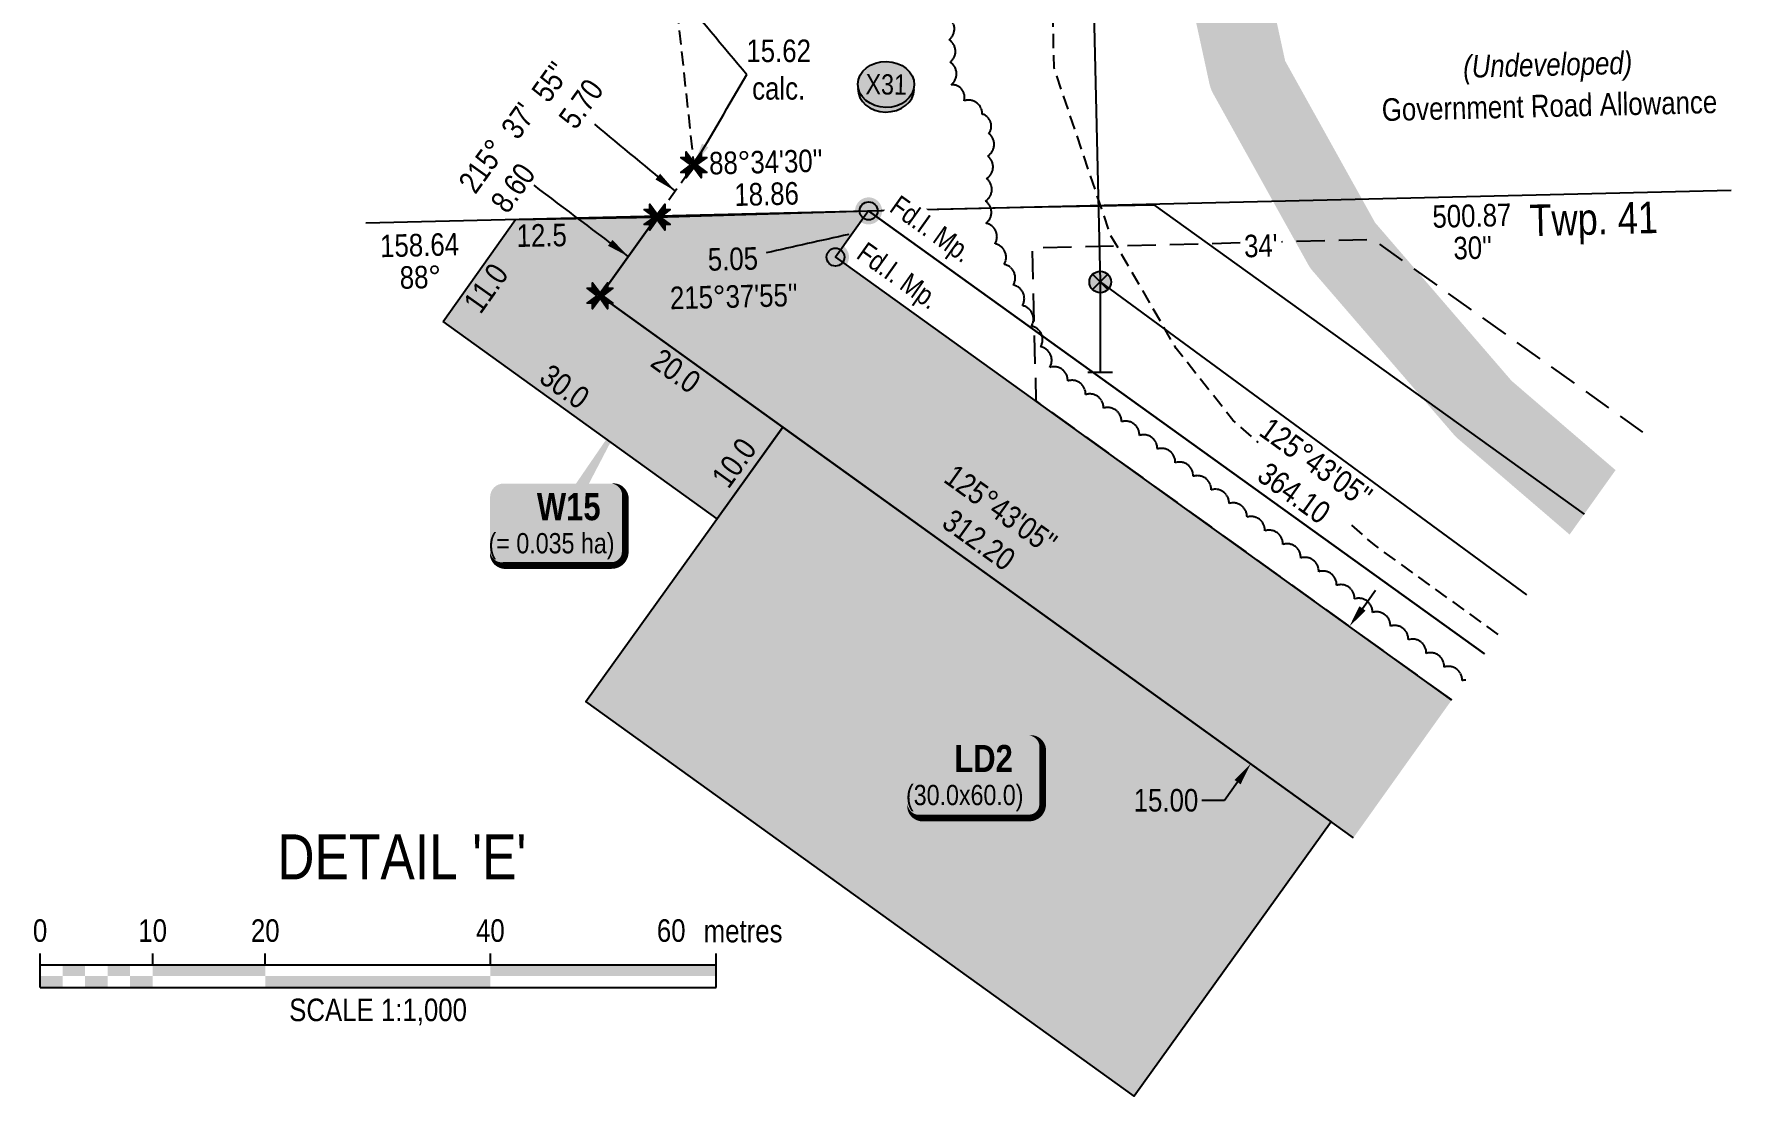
# Model space of a CAD drawing. Extents: x 616011 to 624727, y 5824635 to 5831187.
# Drawn here: x 616011 to 616764, y 5826394 to 5826865 of the extents above; entities that cross this region are included whole.
import ezdxf
from ezdxf.enums import TextEntityAlignment as Align

# ---------------------------------------------------------------- set-up
doc = ezdxf.new("R2010")
doc.units = 0
doc.header["$LTSCALE"] = 5
doc.header["$PDSIZE"] = 0.5
for name, pattern in [('0', [1, 1, 0]), ('foc-ACCESSROAD', [3.75, 2.5, -1.25]), ('foc-TIELINE', [1.875, 1.25, -0.625]), ('POWERLINE5', [7.799999999999997, 2.399999999999999, -0.6, 0.6, -0.6, 0.6, -0.6, 2.399999999999999]), ('UG_PIPE', [1.875, 1.25, -0.625])]:
    doc.linetypes.add(name, pattern=pattern)
doc.layers.get('Defpoints').update_dxf_attribs({"color": 9})
for name, color, linetype in [('AS-PIPE-UG', 44, 'UG_PIPE'), ('AS-POWER', 104, 'foc-POWER'), ('AS-POWER-EXISTING', 72, 'POWERLINE5'), ('AS-ROADS', 254, 'Continuous'), ('AS-SYMBOL', 7, 'Continuous'), ('C-RW', 13, 'Continuous'), ('C-WS', 13, 'foc-ACCESSROAD'), ('D-TXT', 6, 'Continuous'), ('DETAIL-T', 7, 'Continuous'), ('L-BD', 7, 'Continuous'), ('L-MON', 1, 'Continuous'), ('L-ROAD-T', 7, 'Continuous'), ('L-SEC', 7, 'Continuous'), ('L-TIE', 7, 'foc-TIELINE'), ('P-CROSSINGS', 250, 'Continuous'), ('P-PROPOSED', 10, 'Continuous'), ('P-PROPOSED-H', 21, 'Continuous'), ('P-TEMP-BLOCKS', 250, 'Continuous'), ('P-TEMP-H', 41, 'Continuous'), ('P-TEMP_LOG DECK', 46, 'Continuous'), ('P-TEMP_WORKSPACE', 46, 'Continuous'), ('P-TXT', 4, 'Continuous'), ('T-BUSH', 110, '0')]:
    doc.layers.add(name, color=color, linetype=linetype)
doc.layers.add('T-TEXT', color=48, linetype='Continuous', lineweight=18)
doc.styles.add('100L', font='ARIALN.TTF', dxfattribs={"height": 11})
doc.styles.add('80', font='ARIALN.TTF', dxfattribs={"height": 10})
doc.styles.add('80CG', font='ARIALN.TTF', dxfattribs={"height": 10})
doc.styles.add('80L', font='ARIALN.TTF', dxfattribs={"height": 10})
doc.styles.add('80LS', font='ARIALNI.TTF', dxfattribs={"height": 10})
doc.styles.add('BOLD', font='ARIALNB.TTF')
doc.styles.add('Crossing', font='ARIALN.TTF', dxfattribs={"height": 10})
doc.styles.add('foc-LtypeFont', font='ARIALN.TTF', dxfattribs={"height": 7.349999999999999})
doc.linetypes.add('foc-POWER', pattern='A,6,-1,["P",foc-LtypeFont,S=0.2,R=0,X=-0.625,Y=-0.75],-1.239999999999999,4', length=12.24)
doc.dimstyles.new('Compass 5 000', dxfattribs={"dimscale": 5, "dimtxt": 9, "dimasz": 2, "dimexe": 0.2, "dimexo": 0.0625, "dimgap": 0.5, "dimtad": 0, "dimtih": 1, "dimtoh": 1, "dimzin": 0, "dimdsep": 46, "dimtxsty": '80CG', "dimcen": 0.1, "dimse1": 1, "dimse2": 1, "dimclrd": 256, "dimclrt": 256, "dimaunit": 1, "dimadec": 4, "dimazin": 0, "dimtfac": 0.06, "dimtofl": 0, "dimtmove": 0, "dimatfit": 1, "dimfxl": 0.2, "dimtolj": 1, "dimtzin": 0, "dimlwd": -1, "dimarcsym": 0})

# ---------------------------------------------------------------- blocks, each defined once
blk = doc.blocks.new('*U82')
at = {"color": 0}
for p, q in [((-150.0000000000342, 0), (-150.0000000000342, 15.00000000000273)), ((-150.0000000000342, 10.00000000000182), (150.2392182250246, 10.00000000000159)), ((-100.0000000000232, 10.00000000000182), (-100.0000000000232, 15.00000000000273)), ((-50.00000000001134, 10.00000000000182), (-50.00000000001134, 15.00000000000273)), ((50.00000000001134, 10.00000000000182), (50.00000000001134, 15.00000000000273)), ((150.2392182250246, -2.274e-13), (150.2392182250246, 15.0000000000025)), ((-150.0000000000342, 0), (150.2392182250246, -2.274e-13))]:
    blk.add_line(p, q, dxfattribs=at)
for points in [[(-140.0000000000342, 10.00000000000091), (-130.0000000000232, 10.00000000000091), (-140.0000000000342, 5), (-130.0000000000232, 5)], [(-120.0000000000342, 10.00000000000091), (-110.0000000000233, 10.00000000000091), (-120.0000000000342, 5), (-110.0000000000233, 5)], [(-100.0000000000232, 10.00000000000182), (-50.00000000001134, 10.00000000000182), (-100.0000000000232, 5.000000000000909), (-50.00000000001134, 5.000000000000909)], [(50.00000000001134, 10.00000000000182), (150.2392182250246, 10.00000000000159), (50.00000000001134, 5.000000000000909), (150.2392182250246, 5.000000000000682)], [(-150.0000000000342, 5.000000000000909), (-140.0000000000233, 5.000000000000909), (-150.0000000000342, 0), (-140.0000000000233, 0)], [(-130.0000000000342, 5.000000000000909), (-120.0000000000233, 5.000000000000909), (-130.0000000000342, 0), (-120.0000000000233, 0)], [(-110.0000000000342, 5.000000000000909), (-100.0000000000232, 5.000000000000909), (-110.0000000000342, 0), (-100.0000000000232, 0)], [(-50.00000000001134, 5.000000000000909), (50.00000000001134, 5.000000000000909), (-50.00000000001134, 0), (50.00000000001134, 0)]]:
    blk.add_solid(points, dxfattribs=at)
at = {"color": 0, "style": '80'}
blk.add_text('metres', height=10.00000000000227, dxfattribs=at).set_placement((162.2392182250246, 20.0000000000025), align=Align.CENTER)
for s, insert, char_height, attachment_point in [('0', (-150.0000000000342, 30.21145975443656), 10, 2), ('10', (-100.0000000000232, 30.21145975443656), 10, 2), ('20', (-50.00000000001134, 30.21145975443656), 10, 2), ('40', (50.00000000001134, 30.21145975443656), 10, 2), ('60', (136.6959500629242, 30.21828103683765), 10, 3), ('SCALE 1:1,000', (0.1196091124951968, -5.000000000000114), 10.00000000000227, 2)]:
    blk.add_mtext(s, dxfattribs=dict(at, insert=insert, char_height=char_height, attachment_point=attachment_point))
blk = doc.blocks.new('*U101')
h = blk.add_hatch(color=191)
edge = h.paths.add_edge_path()
edge.add_line((-23.99999999999998, -17.84008023183915), (23.99999999999998, -17.84008023183915))
edge.add_arc((23.99999999999998, -11.84008023183915), 6, 270, 360)
edge.add_line((29.99999999999998, -11.84008023183915), (29.99999999999998, 12.5))
edge.add_arc((23.99999999999998, 12.5), 6, 0, 90)
edge.add_line((23.99999999999998, 18.5), (-23.99999999999998, 18.5))
edge.add_arc((-23.99999999999998, 12.5), 6, 90, 180)
edge.add_line((-29.99999999999998, 12.5), (-29.99999999999998, -11.84008023183915))
edge.add_arc((-23.99999999999998, -11.84008023183915), 6, 180, 270)
at = {"flags": 128}
blk.add_lwpolyline([(32.29015214086503, 53.71462171088785, 0, 7.5, 0), (-3.398394867633905e-15, 0, 0, 0, 0)], format="xyseb", dxfattribs=at)
at = {"color": 250, "flags": 128}
blk.add_lwpolyline([(-23.99999999999998, -17.84008023183915, 3, 3, 0), (23.99999999999998, -17.84008023183915, 3, 3, 0.414213562373095), (29.99999999999998, -11.84008023183915, 3, 3, 0), (29.99999999999998, 12.5, 3, 0, 0.414213562373095), (23.99999999999998, 18.5, 0, 0, 0), (-23.99999999999998, 18.5, 0, 0, 0.414213562373095), (-29.99999999999998, 12.5, 0, 0, 0), (-29.99999999999998, -11.84008023183915, 0, 3, 0.414213562373095)], format="xyseb", close=True, dxfattribs=at)
at = {"color": 250}
for tag, p, height, style in [('TEMP_AREA_W1_001', (-9.212824010914055, 2.244292974654144), 12, 'BOLD'), ('ENTER_TEXT_001', (-30.65893587994544, -12.47010782646594), 9, '80')]:
    blk.add_attdef(tag, p, '', height=height, dxfattribs=dict(at, style=style))
blk = doc.blocks.new('*U102')
h = blk.add_hatch(color=191)
edge = h.paths.add_edge_path()
edge.add_line((-23.99999999999999, -18.16016063373536), (23.99999999999998, -18.16016063373536))
edge.add_arc((23.99999999999998, -12.16016063373536), 6, 270, 360)
edge.add_line((29.99999999999998, -12.16016063373536), (29.99999999999998, 12.5))
edge.add_arc((23.99999999999998, 12.5), 6, 0, 90)
edge.add_line((23.99999999999998, 18.5), (-23.99999999999998, 18.5))
edge.add_arc((-23.99999999999998, 12.5), 6, 90, 180)
edge.add_line((-29.99999999999998, 12.5), (-29.99999999999999, -12.16016063373536))
edge.add_arc((-23.99999999999999, -12.16016063373536), 6, 180, 270)
at = {"color": 250, "flags": 128}
blk.add_lwpolyline([(-23.99999999999999, -18.16016063373536, 3, 3, 0), (23.99999999999998, -18.16016063373536, 3, 3, 0.414213562373095), (29.99999999999998, -12.16016063373536, 3, 3, 0), (29.99999999999998, 12.5, 3, 0, 0.414213562373095), (23.99999999999998, 18.5, 0, 0, 0), (-23.99999999999998, 18.5, 0, 0, 0.414213562373095), (-29.99999999999998, 12.5, 0, 0, 0), (-29.99999999999999, -12.16016063373536, 0, 3, 0.414213562373095)], format="xyseb", close=True, dxfattribs=at)
at = {"flags": 128}
blk.add_lwpolyline([(-21.39648999655036, 7.711489648625586, 0, 7.5, 0), (-3.398394867633904e-15, 0, 0, 0, 0)], format="xyseb", dxfattribs=at)
at = {"color": 250}
for tag, p, height, style in [('TEMP_AREA_W1_001', (-9.212824010914055, 2.244292974654144), 12, 'BOLD'), ('ENTER_TEXT_001', (-30.65893587994544, -12.47010782646594), 9, '80')]:
    blk.add_attdef(tag, p, '', height=height, dxfattribs=dict(at, style=style))
blk = doc.blocks.new('*D150')
at = {"layer": 'Defpoints', "color": 0, "transparency": 16777216}
for p in [(616568.8119016611, 5826621.04884506), (616525.0440312196, 5826560.17912674), (616551.1620936911, 5826541.399148682)]:
    blk.add_point(p, dxfattribs=at)
at = {"layer": 'P-TXT', "transparency": 16777216}
for p, q in [((616600.7678865176, 5826610.387897871), (616606.6058089021, 5826618.506928738)), ((616545.3241713066, 5826533.280117814), (616539.4862489216, 5826525.161086947)), ((616539.4862489216, 5826525.161086947), (616529.4862489216, 5826525.161086947))]:
    blk.add_line(p, q, dxfattribs=at)
for points in [[(616599.4147147061, 5826611.360884935), (616602.1210583285, 5826609.414910806), (616594.9299641326, 5826602.268867003)], [(616543.9709994951, 5826534.253104879), (616546.6773431175, 5826532.30713075), (616551.1620936911, 5826541.399148682)]]:
    blk.add_solid(points, dxfattribs=at)
at = {"layer": 'P-TXT', "transparency": 16777216, "insert": (616513.5483225915, 5826525.161086947), "char_height": 10, "attachment_point": 5, "style": '80CG'}
blk.add_mtext('\\A1;15.00', dxfattribs=at)
blk = doc.blocks.new('*U77')
at = {"color": 72}
blk.add_line((-1.099997514550901, 0.002338371621427351), (1.099997514550901, -0.002338371621427351), dxfattribs=at)
at = {"layer": 'AS-SYMBOL', "color": 72, "flags": 128}
blk.add_lwpolyline([(0.01700642733921324, 8.000023449269463), (0, 0)], dxfattribs=at)
blk = doc.blocks.new('xing2')
h = blk.add_hatch(color=50)
h.dxf.hatch_style = 1
edge = h.paths.add_edge_path()
edge.add_ellipse((0, 0), major_axis=(-12.5, 0), ratio=0.8162973455633619, start_angle=0, end_angle=360)
h = blk.add_hatch(color=250)
h.dxf.hatch_style = 1
edge = h.paths.add_edge_path()
edge.add_ellipse((0, -2.047489049626165), major_axis=(-12.5, 0), ratio=0.8162973455633619, start_angle=0, end_angle=180)
edge.add_line((12.5, -2.047489049626165), (12.5, 0))
edge.add_ellipse((0, 0), major_axis=(-12.5, 0), ratio=0.8162973455633619, start_angle=0, end_angle=180, ccw=False)
edge.add_line((-12.5, 0), (-12.5, -2.047489049626165))
at = {"color": 250}
blk.add_ellipse((0, 0), major_axis=(-12.5, 0), ratio=0.8162973455633619, dxfattribs=at)
blk.add_ellipse((0, -2.047489049626165), major_axis=(-12.5, 0), ratio=0.8162973455633619, start_param=0, end_param=3.141592653589793, dxfattribs=at)
at = {"color": 250, "style": 'Crossing'}
blk.add_attdef('CROSSING', text='', height=9, dxfattribs=at).set_placement((0.08916442567715421, 0.0199513138486509), align=Align.MIDDLE_CENTER)
at = {"color": 250, "style": 'Crossing', "flags": 1}
for tag, p in [('OWNER', (0.08916442567715421, -12.49201765665748)), ('DESCRIPTION', (0.08916442567715421, -25.770021277247)), ('LOCATION', (0.08916442567715421, -39.30337514164421)), ('DWG_REF', (0.08916442567715421, -52.83672900604233))]:
    blk.add_attdef(tag, text='', height=9, dxfattribs=at).set_placement(p, align=Align.MIDDLE_CENTER)
blk = doc.blocks.new('TEMP')
h = blk.add_hatch(color=255)
h.dxf.hatch_style = 1
h.paths.add_polyline_path([(-5.274161e-10, 0.2514284397220763), (-0.6656854269836912, 1.152061669657268), (-0.6656854269836914, 0.6656854303339061), (-1.152061663105632, 0.6656854303339061), (-0.2514284404497629, 5.273253e-10), (-1.152061661774314, -0.665685419564579), (-0.6656854224511335, -0.6656854195645793), (-0.6656854224511335, -1.152061655686338), (-5.273251e-10, -0.2514284436956587), (0.6656854183820542, -1.152061663420681), (0.6656854183820542, -0.6656854208922597), (1.152061656810019, -0.6656854053035205), (0.2514284429676993, 5.273253e-10), (1.152061671303363, 0.6656854258011663), (0.6656854287749412, 0.6656854258011663), (0.6656854131859291, 1.15206166422904)])
h.paths.add_polyline_path([(0.5656854229146121, 0.8485281473411305), (0.5656854319800914, 0.5656854258011663), (0.8485281444547581, 0.5656854258011663), (0.0831890339399251, 0), (0.8485281399220186, -0.5656854150320215), (0.5656854183820542, -0.5656854240973189), (0.5656854183820542, -0.8485281365719859), (0, -0.08318903609469999), (-0.5656854224511337, -0.8485281320390644), (-0.5656854224511337, -0.5656854195645792), (-0.8485281349258001, -0.5656854195645794), (-0.0831890328488955, 0), (-0.8485281394583584, 0.5656854303339058), (-0.5656854269836913, 0.5656854303339061), (-0.5656854269836913, 0.8485281428085727), (0, 0.0831890306941206)], flags=16)
h = blk.add_hatch(color=1)
h.dxf.hatch_style = 1
h.paths.add_polyline_path([(0, 0.0831890306941205), (-0.5656854269836911, 0.8485281428085727), (-0.5656854269836912, 0.5656854303339061), (-0.8485281394583578, 0.5656854303339061), (-0.0831890328488953, -1e-16), (-0.8485281349258001, -0.5656854195645793), (-0.5656854224511337, -0.5656854195645793), (-0.5656854224511337, -0.848528132039064), (0, -0.08318903609469999), (0.5656854183820542, -0.8485281365719856), (0.5656854183820542, -0.5656854240973191), (0.8485281399220184, -0.5656854150320213), (0.0831890339399251, -1e-16), (0.8485281444547581, 0.5656854258011663), (0.5656854319800914, 0.5656854258011663), (0.5656854229146121, 0.8485281473411308)])
at = {"color": 1}
for p, q in [((-0.0831890328488953, 0), (0.0831890339399252, 0)), ((0, 0.0831890306941205), (0, -0.08318903609469999))]:
    blk.add_line(p, q, dxfattribs=at)
at = {"color": 255, "flags": 128}
blk.add_lwpolyline([(-0.251428440449763, 5.27325e-10), (-1.152061663105632, 0.6656854303339061), (-0.6656854269836914, 0.6656854303339061), (-0.6656854269836914, 1.152061669657268), (-5.274159999999999e-10, 0.2514284397220763), (0.6656854131859291, 1.15206166422904), (0.6656854287749412, 0.6656854258011663), (1.152061671303363, 0.6656854258011663), (0.2514284429676991, 5.27325e-10), (1.152061656810019, -0.6656854053035204), (0.6656854183820542, -0.6656854208922596), (0.6656854183820542, -1.152061663420681), (-5.27325e-10, -0.2514284436956586), (-0.6656854224511335, -1.152061655686338), (-0.6656854224511335, -0.6656854195645793), (-1.152061661774314, -0.6656854195645793)], close=True, dxfattribs=at)
at = {"color": 1, "flags": 128}
blk.add_lwpolyline([(-0.0831890328488953, 0), (-0.8485281394583578, 0.5656854303339061), (-0.5656854269836913, 0.5656854303339061), (-0.5656854269836913, 0.8485281428085727), (0, 0.0831890306941205), (0.5656854229146121, 0.8485281473411305), (0.5656854319800914, 0.5656854258011663), (0.8485281444547581, 0.5656854258011663), (0.0831890339399252, 0), (0.8485281399220184, -0.5656854150320214), (0.5656854183820542, -0.5656854240973189), (0.5656854183820542, -0.8485281365719856), (0, -0.08318903609469999), (-0.5656854224511335, -0.848528132039064), (-0.5656854224511335, -0.5656854195645792), (-0.8485281349258001, -0.5656854195645792)], close=True, dxfattribs=at)
blk = doc.blocks.new('POWERPOLE')
h = blk.add_hatch(color=255)
edge = h.paths.add_edge_path()
edge.add_arc((0, 0), 0.9600000000000002, 0, 360)
at = {"linetype": 'Continuous'}
for p, q in [((0.678822509938982, -0.678822509938982), (-0.678822509938982, 0.678822509938982)), ((-0.678822509938982, -0.678822509938982), (0.678822509938982, 0.678822509938982))]:
    blk.add_line(p, q, dxfattribs=at)
blk.add_circle((0, 0), 0.9600000000000002, dxfattribs=at)
blk = doc.blocks.new('fdia')
at = {"color": 255, "const_width": 1}
blk.add_lwpolyline([(-0.5, 0, 1), (0.5, 0, 1)], format="xyb", close=True, dxfattribs=at)
blk = doc.blocks.new('Fdiaa')
blk.add_blockref('fdia', (0, 0))
blk = doc.blocks.new('fdib')
at = {"color": 1, "const_width": 1.6}
blk.add_lwpolyline([(-0.3999999999996362, 0, 0.9999999999999998), (0.3999999999996362, 0, 1)], format="xyb", close=True, dxfattribs=at)
at = {"color": 1}
blk.add_circle((0, 0), 0.8, dxfattribs=at)
blk = doc.blocks.new('Fdibb')
blk.add_blockref('fdib', (0, 0))
blk = doc.blocks.new('fdicc')
for name in ['Fdibb', 'Fdiaa']:
    blk.add_blockref(name, (0, 0))
blk = doc.blocks.new('FDI')
blk.add_blockref('fdicc', (0, 0))

msp = doc.modelspace()

# ---------------------------------------------------------------- hatches: boundary and pattern name
at = {"layer": 'AS-ROADS'}
h = msp.add_hatch(color=256, dxfattribs=at)
h.dxf.hatch_style = 1
edge = h.paths.add_edge_path()
edge.add_line((616692.7526575837, 5826643.150512015), (616713.1579733855, 5826671.760194454))
edge.add_line((616713.1579733854, 5826671.760194454), (616667.0056208031, 5826711.362621551))
edge.add_line((616667.0056208031, 5826711.362621551), (616606.3750116667, 5826781.601624376))
edge.add_line((616606.3750116667, 5826781.601624372), (616566.4511246947, 5826853.365891046))
edge.add_line((616566.4511246947, 5826853.365891046), (616544.5377042666, 5826954.212050634))
edge.add_line((616544.5377042666, 5826954.212050639), (616538.5110473861, 5827019.539059265))
edge.add_line((616538.5110473866, 5827019.539059261), (616530.7815964699, 5827280.679805192))
edge.add_line((616530.7815964693, 5827280.679805192), (616530.0084709967, 5827341.861463604))
edge.add_arc((616512.5098679989, 5827341.640341499), 17.50000005324744, 0.7239828865003589, 3.422888037240795)
edge.add_line((616529.9786490507, 5827342.685181404), (616517.4003507965, 5827552.982989048))
edge.add_line((616517.4003507965, 5827552.982989048), (616482.5360195796, 5827549.668956611))
edge.add_line((616482.5360195795, 5827549.668956611), (616495.0164740231, 5827341.007009276))
edge.add_line((616495.0164740231, 5827341.007009277), (616495.7862651063, 5827280.089219452))
edge.add_arc((616513.284869429, 5827280.310341595), 17.50000137838004, 180.7239829536071, 181.6953909966475)
edge.add_line((616495.7925287933, 5827279.792589405), (616503.5425287932, 5827017.957589407))
edge.add_arc((616521.0348679496, 5827018.475341503), 17.4999998970664, 181.6953908322132, 185.2708273361711)
edge.add_line((616503.6088650444, 5827016.86772863), (616509.7838650446, 5826949.932728636))
edge.add_arc((616527.2098680766, 5826951.540341518), 17.50000002422764, 185.2708273283721, 192.2595341690524)
edge.add_line((616510.1089417977, 5826947.824386559), (616532.7989417976, 5826843.404386564))
edge.add_arc((616549.8998680428, 5826847.120341517), 17.49999999012676, 192.2595341745621, 209.0880566045616)
edge.add_line((616534.6070803765, 5826838.612659985), (616576.6620803748, 5826763.017660001))
edge.add_arc((616591.9548680598, 5826771.525341493), 17.49999998708896, 209.0880564602052, 220.8009012510041)
edge.add_line((616578.7076344654, 5826760.090272558), (616641.3676344658, 5826687.500272566))
edge.add_arc((616654.6148681962, 5826698.935341598), 17.50000015324813, 220.8009012001789, 229.3677545722452)
edge.add_line((616643.2188431828, 5826685.654505056), (616692.7526575837, 5826643.15051201))
edge = h.paths.add_edge_path()
edge.add_line((616748.7152731726, 5826595.14130364), (616748.7103121385, 5826595.134347923))
edge.add_line((616748.7103121385, 5826595.134347927), (616749.1238431827, 5826594.77950506))
edge.add_arc((616760.5198675673, 5826608.060341), 17.49999928958021, 227.5809187442387, 229.3677548579319, ccw=False)
at = {"layer": 'P-PROPOSED-H'}
h = msp.add_hatch(color=256, dxfattribs=at)
h.dxf.hatch_style = 1
h.paths.add_polyline_path([(616596.7836992147, 5826508.595308374), (616640.3177759446, 5826569.633134133), (616366.804868045, 5826766.300341528), (616381.4948680488, 5826786.795341544), (616287.2915858816, 5826784.057476888), (616262.2588571575, 5826749.132645335)])
at = {"layer": 'P-TEMP-H'}
h = msp.add_hatch(color=256, dxfattribs=at)
h.dxf.hatch_style = 1
h.paths.add_polyline_path([(616192.5615165674, 5826737.687514556), (616224.6686596993, 5826783.045075379), (616287.2915858815, 5826784.057476892), (616262.2588571579, 5826749.132645332), (616343.4184815824, 5826690.775484745), (616314.2399012928, 5826650.195672546)])
h = msp.add_hatch(color=256, dxfattribs=at)
h.dxf.hatch_style = 1
h.paths.add_polyline_path([(616343.4184815824, 5826690.775484745), (616586.8973548521, 5826515.704002988), (616499.3616139749, 5826393.964566351), (616255.8827407043, 5826569.036048105)])

# ---------------------------------------------------------------- linework, layer by layer
at = {"layer": 'AS-PIPE-UG', "flags": 128}
msp.add_lwpolyline([(616661.1045433725, 5826598.77763848), (616606.0848680503, 5826638.54034155), (616543.2248680502, 5826693.945341521), (616518.0848680502, 5826725.770341516), (616488.8698680506, 5826776.190341551), (616463.8448680502, 5826850.325341522), (616461.4198680501, 5826968.335341521), (616453.31486805, 5827177.475341517), (616440.9048680505, 5827322.895341551), (616430.76986805, 5827396.045341522), (616405.5948680502, 5827524.275341519), (616403.1219980847, 5827542.120248984)], dxfattribs=at)
at = {"layer": 'AS-POWER', "flags": 128}
msp.add_lwpolyline([(616363.4937501376, 5827538.353381975), (616410.0098680521, 5827371.915341517), (616469.7798680515, 5827373.775341524), (616484.3598680513, 5826755.255341521), (616673.6351326868, 5826616.346402645)], dxfattribs=at)
at = {"layer": 'C-RW'}
for points in [[(616654.9670407837, 5826590.172429829), (616451.6110528932, 5826736.451862571), (616381.4948680517, 5826786.795341522), (616450.3103188087, 5826788.512644079), (616508.1641108053, 5826789.550162547), (616699.1844406155, 5826652.168322458)], [(616654.9670407837, 5826590.172429829), (616381.658118898, 5826786.678127292), (616654.9670407837, 5826590.172429829)]]:
    msp.add_lwpolyline(points, dxfattribs=at)
at = {"layer": 'C-WS', "flags": 128}
msp.add_lwpolyline([(616640.4125223143, 5826569.765975181), (616455.9413288754, 5826702.447542137), (616455.5436868168, 5826718.333246151), (616454.2429527323, 5826770.3940277), (616511.5889830973, 5826771.82625779), (616605.2285492779, 5826774.167009749), (616725.1790470969, 5826688.614582042)], dxfattribs=at)
at = {"layer": 'L-SEC'}
msp.add_line((616158.2174490225, 5826781.457546563), (616764.4395261108, 5826795.940277715), dxfattribs=at)
at = {"layer": 'L-TIE'}
for p, q in [((616295.446270973, 5826885.502617262), (616303.88120244, 5826807.202758824)), ((616287.2915858811, 5826784.057476892), (616303.8812024409, 5826807.202758824))]:
    msp.add_line(p, q, dxfattribs=at)
at = {"layer": 'P-PROPOSED', "flags": 128}
msp.add_lwpolyline([(616596.7836992142, 5826508.595308373), (616262.2588571575, 5826749.132645335), (616287.2915858816, 5826784.057476888), (616381.4948680475, 5826786.79534154), (616366.804868045, 5826766.300341528), (616640.317775945, 5826569.633134133)], dxfattribs=at)
at = {"layer": 'P-TEMP_LOG DECK', "flags": 128}
msp.add_lwpolyline([(616343.4184815824, 5826690.775484745), (616586.8973548521, 5826515.704002988), (616499.3616139749, 5826393.964566351), (616255.8827407043, 5826569.036048105), (616343.4184815824, 5826690.775484745)], dxfattribs=at)
at = {"layer": 'P-TEMP_WORKSPACE', "flags": 128}
msp.add_lwpolyline([(616192.5615165674, 5826737.687514556), (616224.6686596993, 5826783.045075379), (616287.2915858815, 5826784.057476892), (616262.2588571579, 5826749.132645332), (616343.4184815824, 5826690.775484745), (616314.2399012928, 5826650.195672546)], close=True, dxfattribs=at)
at = {"layer": 'T-BUSH', "flags": 128}
msp.add_lwpolyline([(616646.7166744289, 5826578.604838142, 0.06985936170526062), (616645.0446740782, 5826578.316234325, 0.52056705), (616637.0839015787, 5826584.361937715, 0.52056705), (616629.1231290792, 5826590.407641106, 0.52056705), (616621.1623565798, 5826596.453344497, 0.52056705), (616613.2015840804, 5826602.499047888, 0.52056705), (616605.2408115808, 5826608.544751281, 0.52056705), (616597.2800390813, 5826614.590454671, 0.52056705), (616589.3192665819, 5826620.636158063, 0.52056705), (616581.3584940825, 5826626.681861453, 0.52056705), (616573.3977215829, 5826632.727564844, 0.52056705), (616565.4369490835, 5826638.773268235, 0.52056705), (616557.476176584, 5826644.818971627, 0.52056705), (616549.5154040845, 5826650.86467502, 0.52056705), (616541.5546315851, 5826656.91037841, 0.52056705), (616533.5938590855, 5826662.956081802, 0.52056705), (616525.633086586, 5826669.001785192, 0.52056705), (616517.6723140866, 5826675.047488583, 0.52056705), (616509.7115415873, 5826681.093191974, 0.52056705), (616501.7507690876, 5826687.138895365, 0.52056705), (616493.7899965881, 5826693.184598758, 0.52056705), (616485.8292240887, 5826699.230302148, 0.52056705), (616477.8684515893, 5826705.27600554, 0.52056705), (616469.9076790897, 5826711.321708931, 0.52056705), (616461.9469065903, 5826717.367412322, 0.52056705), (616457.8800171152, 5826726.49246791, 0.52056705), (616453.8318031194, 5826735.632292401, 0.52056705), (616449.7835891239, 5826744.772116893, 0.52056705), (616445.7353751281, 5826753.911941385, 0.52056705), (616441.6871611323, 5826763.051765876, 0.52056705), (616437.6389471367, 5826772.191590366, 0.52056705), (616433.5907331412, 5826781.331414857, 0.52056705), (616433.3926175748, 5826791.1846881, 0.52056705), (616433.8971565716, 5826801.168167886, 0.52056705), (616434.4016955686, 5826811.151647675, 0.52056705), (616434.9062345654, 5826821.135127464, 0.52056705), (616431.976597842, 5826829.742594312, 0.52056705), (616423.8958435855, 5826835.626966744, 0.52056705), (616418.1853579313, 5826842.788816065, 0.52056705), (616417.7131429987, 5826852.773876973, 0.52056705), (616417.2409280663, 5826862.758937881, 0.52056705), (616416.7687131338, 5826872.743998789, 0.52056705), (616423.8360656223, 5826877.397098125, 0.52056705), (616431.6306516335, 5826882.218070768, 0.52056705), (616431.1628322187, 5826892.20333858, 0.52056705), (616430.6950128041, 5826902.188606394, 0.52056705), (616430.2271933893, 5826912.173874205, 0.52056705), (616429.7593739745, 5826922.159142017, 0.52056705), (616429.2915545598, 5826932.144409828, 0.52056705), (616428.8237351452, 5826942.12967764, 0.52056705), (616428.3559157304, 5826952.114945452, 0.52056705), (616427.8880963157, 5826962.100213264, 0.52056705), (616427.4202769009, 5826972.085481077, 0.52056705), (616426.9524574862, 5826982.07074889, 0.52056705), (616426.4846380715, 5826992.056016701, 0.52056705), (616426.0168186567, 5827002.041284514, 0.52056705), (616425.5489992419, 5827012.026552324, 0.52056705), (616425.0811798273, 5827022.011820137, 0.52056705), (616424.6133604125, 5827031.997087948, 0.52056705), (616424.1455409977, 5827041.98235576, 0.52056705), (616423.6777215832, 5827051.967623573, 0.52056705), (616423.2099021684, 5827061.952891385, 0.52056705), (616422.7420827536, 5827071.938159198, 0.52056705), (616422.274263339, 5827081.92342701, 0.52056705), (616421.8064439242, 5827091.90869482, 0.52056705), (616421.3386245094, 5827101.893962633, 0.52056705), (616420.8708050948, 5827111.879230444, 0.52056705), (616420.4029856799, 5827121.864498257, 0.52056705), (616419.9351662652, 5827131.849766069, 0.52056705), (616419.4673468504, 5827141.835033881, 0.52056705), (616418.9995274357, 5827151.820301694, 0.52056705), (616418.531708021, 5827161.805569506, 0.52056705), (616418.0638886063, 5827171.790837317, 0.52056705), (616417.5960691916, 5827181.776105129, 0.52056705), (616417.1282497768, 5827191.761372941, 0.52056705), (616416.660430362, 5827201.746640753, 0.52056705), (616416.1926109474, 5827211.731908565, 0.52056705), (616415.7247915326, 5827221.717176378, 0.52056705), (616415.2569721178, 5827231.70244419, 0.52056705), (616414.7891527031, 5827241.687712003, 0.52056705), (616414.3213332884, 5827251.672979813, 0.52056705), (616413.8535138736, 5827261.658247625, 0.52056705), (616413.385694459, 5827271.643515438, 0.52056705), (616412.9178750442, 5827281.628783249, 0.52056705), (616412.4500556295, 5827291.614051062, 0.52056705), (616411.9822362148, 5827301.599318874, 0.52056705), (616411.5144168, 5827311.584586687, 0.52056705), (616409.0840409278, 5827320.774662105, 0.52056705), (616401.65075903, 5827327.458280028, 0.52056705), (616394.2174771322, 5827334.141897947, 0.52056705), (616386.7841952345, 5827340.825515869, 0.52056705), (616379.3509133367, 5827347.509133789, 0.52056705), (616371.9176314388, 5827354.192751709, 0.52056705), (616364.484349541, 5827360.87636963, 0.52056705), (616357.0510676433, 5827367.559987551, 0.52056705), (616349.6177857455, 5827374.243605472, 0.52056705), (616342.1845038477, 5827380.927223393, 0.52056705), (616334.7512219499, 5827387.610841314, 0.52056705), (616327.3179400521, 5827394.294459234, 0.52056705), (616327.0748765704, 5827402.455541343, 0.52056705), (616331.2704205074, 5827411.528679685, 0.52056705), (616335.4659644444, 5827420.601818027, 0.52056705), (616339.6615083815, 5827429.674956367, 0.52056705), (616342.5686511894, 5827438.920419739, 0.52056705), (616339.1617793381, 5827448.318166941, 0.52056705), (616335.754907487, 5827457.715914143, 0.52056705), (616332.3480356359, 5827467.113661347, 0.52056705), (616328.9411637848, 5827476.511408547, 0.52056705), (616325.5342919335, 5827485.909155751, 0.52056705), (616322.1274200825, 5827495.306902952, 0.52056705), (616318.7205482314, 5827504.704650155, 0.52056705), (616315.3136763803, 5827514.102397355, 0.52056705), (616311.9068045293, 5827523.500144557, 0.52056705), (616308.499932678, 5827532.89789176, 0.8873078155730416), (616303.5140753263, 5827537.852142823)], format="xyb", dxfattribs=at)

# ---------------------------------------------------------------- block references
at = {"layer": 'AS-POWER-EXISTING', "xscale": 4.998110349999989, "yscale": 4.998110349999989, "zscale": 4.998110349999989}
for p in [(616484.3598680503, 5826755.255341521), (616484.3598680513, 5826755.255341521)]:
    msp.add_blockref('POWERPOLE', p, dxfattribs=at)
at = {"layer": 'AS-SYMBOL', "xscale": 4.998110349999989, "yscale": 4.998110349999989, "zscale": 4.998110349999989}
msp.add_blockref('*U77', (616484.2748680508, 5826715.270341519), dxfattribs=at)
at = {"layer": 'DETAIL-T', "xscale": 0.99962207, "yscale": 0.99962207, "zscale": 0.99962207}
msp.add_blockref('*U82', (616163.5926191966, 5826442.197211068), dxfattribs=at)
at = {"layer": 'L-MON', "color": 2, "xscale": 4.998110349999997, "yscale": 4.998110349999997, "zscale": 4.998110349999997}
for p in [(616303.8812024405, 5826807.202758824), (616287.6443003058, 5826784.057476914), (616262.2588571579, 5826749.132645332)]:
    msp.add_blockref('TEMP', p, dxfattribs=at)
at = {"layer": 'P-CROSSINGS', "xscale": 0.9996220699999999, "yscale": 0.9996220699999999, "zscale": 0.9996220699999999, "rotation": 359.2038893249749}
msp.add_blockref('xing2', (616389.2468033165, 5826842.920931591), dxfattribs=at).add_auto_attribs({'CROSSING': 'X31'})
at = {"layer": 'P-TEMP-BLOCKS'}
for name, p, values in [('*U101', (616243.4482044632, 5826647.28245267), {'TEMP_AREA_W1_001': 'W15', 'ENTER_TEXT_001': '(= 0.035 ha)'}), ('*U102', (616428.7744742978, 5826535.534305169), {'TEMP_AREA_W1_001': 'LD2', 'ENTER_TEXT_001': '(30.0x60.0)'})]:
    msp.add_blockref(name, p, dxfattribs=at).add_auto_attribs(values)

# ---------------------------------------------------------------- texts
at = {"layer": 'D-TXT', "color": 3, "insert": (616674.7738198332, 5826789.545818809), "char_height": 13.99466599999989, "attachment_point": 1, "rotation": 1.4331392621738681, "style": '80L'}
msp.add_mtext_dynamic_manual_height_columns('Twp. 41', width=101.3953957241026, gutter_width=47.49999999999989, heights=[0], dxfattribs=at)
at = {"layer": 'DETAIL-T', "color": 3, "insert": (616174.2479113678, 5826500.123040938), "char_height": 19.99244139999995, "width": 223.7734211632635, "attachment_point": 5, "style": '80CG'}
msp.add_mtext("DETAIL 'E'", dxfattribs=at)
at = {"layer": 'L-BD', "color": 2, "style": '80L'}
for s, rotation, p in [("88°34'30''", 1.424500000009947, (616335.8642348377, 5826808.550613176)), ('18.86', 1.424500000009947, (616336.2183622142, 5826794.310401239)), ('500.87', 1.426600000005618, (616649.3654567015, 5826784.691769629)), ('158.64', 1.414100000011576, (616182.1338480266, 5826771.65169748)), ("30''", 1.426600000005618, (616649.7200896697, 5826770.451570274)), ('88°', 1.414100000011576, (616182.485391697, 5826757.411421526))]:
    msp.add_text(s, height=9.99622069999999, rotation=rotation, dxfattribs=at).set_placement(p, align=Align.MIDDLE)
at = {"layer": 'L-BD', "color": 2, "char_height": 9.99622069999999, "attachment_point": 2, "style": '80L'}
for s, insert, width, rotation in [("55''\\P5.70", (616236.230871986, 5826847.006913719), 27.85680822278474, 54.368552860211345), ("37'", (616222.0462872441, 5826829.743445477), 27.85680822278474, 54.368552860211345), ('215{\\fArial|b0|i0|c0|p34;°}\\P8.60', (616205.9717910667, 5826809.644390073), 27.85680822278474, 54.368552860211345), ("5.05\\P215{\\fArial|b0|i0|c0|p34;°}37'55'' ", (616321.1313974905, 5826770.494034483), 28.571903735435, 1.4270998426554486), ("125°43'05''\\P312.20 ", (616443.1554724383, 5826658.41820259), 52.08036907346431, 324.3840999999998)]:
    msp.add_mtext(s, dxfattribs=dict(at, insert=insert, width=width, rotation=rotation))
at = {"layer": 'L-ROAD-T', "style": '80L'}
msp.add_text('Government Road Allowance', height=9.996189999999931, rotation=1.367636726717215, dxfattribs=at).set_placement((616683.8116869176, 5826833.454021885), align=Align.MIDDLE_CENTER)
at = {"layer": 'P-TEMP_WORKSPACE', "style": '80L'}
for s, rotation, p in [('12.5', 0.9261988330616603, (616236.3765411477, 5826775.970306101)), ('11.0', 54.70656346619083, (616211.5643906774, 5826752.5346832)), ('20.0', 324.2822870546681, (616295.9961795922, 5826715.81064505)), ('30.0', 324.2822870546681, (616246.5928109562, 5826708.845415763)), ('10.0', 54.28228704296648, (616321.7346593776, 5826675.011774521))]:
    msp.add_text(s, height=9.99622069999999, rotation=rotation, dxfattribs=at).set_placement(p, align=Align.MIDDLE)
at = {"layer": 'P-TXT', "insert": (616341.5814030943, 5826849.441876874), "char_height": 9.996220699999979, "attachment_point": 5, "style": '80CG'}
msp.add_mtext('\\A1;15.62\\Pcalc.', dxfattribs=at)
at = {"layer": 'T-TEXT', "style": '80LS'}
msp.add_text('(Undeveloped)', height=9.996189999999947, rotation=1.367636726717215, dxfattribs=at).set_placement((616683.0144503352, 5826851.742708944), align=Align.MIDDLE_CENTER)

# ---------------------------------------------------------------- dimensions: what is measured, and where the dimension line sits
at = {"layer": 'P-TXT', "color": 2}
dim = msp.add_linear_dim(base=(616551.1620936911, 5826541.399148682), p1=(616568.811901661, 5826621.04884506), p2=(616525.0440312198, 5826560.17912674), angle=234.28228705380394, text='15.00', dimstyle='Compass 5 000', dxfattribs=at)
dim.commit()
dim.dimension.update_dxf_attribs({"geometry": '*D150', "text_midpoint": (616513.5483225915, 5826525.161086947), "dimtype": 161})

# ---------------------------------------------------------------- leaders
at = {"layer": 'L-BD', "color": 2, "path_type": 1}
for points in [[(616295.5863941615, 5826795.63011786), (616259.9937054121, 5826825.237635392)], [(616274.7752215199, 5826766.595061109), (616232.9894983821, 5826798.169432438)], [(616372.720635926, 5826776.372834196), (616336.0538622099, 5826768.15632702)]]:
    msp.add_leader(points, dimstyle='Compass 5 000', override={"dimgap": 0.5, "dimtad": 0}, dxfattribs=at)
at = {"layer": 'P-TXT', "color": 2, "path_type": 1}
for points in [[(616295.446270973, 5826885.502617262), (616327.4852269223, 5826847.25900651)], [(616303.8812024401, 5826807.202758824), (616327.4852269223, 5826847.25900651)]]:
    msp.add_leader(points, dimstyle='Compass 5 000', override={"dimgap": 0.5, "dimtad": 0}, dxfattribs=at)

# ---------------------------------------------------------------- next in the draw order: texts
at = {"layer": 'L-BD', "color": 2, "insert": (616555.5454351929, 5826776.32949621), "char_height": 9.99622069999999, "width": 15.18246550646336, "attachment_point": 2, "rotation": 1.4266000000038348, "style": '80L', "bg_fill": 3, "box_fill_scale": 1.15, "bg_fill_color": 256, "bg_fill_true_color": 256, "bg_fill_transparency": 0}
msp.add_mtext("34'", dxfattribs=at)
at = {"layer": 'L-BD', "color": 2, "insert": (616583.1203286641, 5826679.164285935), "char_height": 9.99622069999999, "width": 52.03266722532207, "attachment_point": 2, "rotation": 324.273899999989, "style": '80L', "bg_fill": 3, "box_fill_scale": 1, "bg_fill_color": 256, "bg_fill_transparency": 0}
msp.add_mtext("125°43'05'' 364.10", dxfattribs=at)
at = {"layer": 'L-MON', "insert": (616380.74148568, 5826773.533231412), "char_height": 8.99659862999999, "attachment_point": 1, "rotation": 324.5643190364525, "style": '100L', "bg_fill": 3, "box_fill_scale": 1.15, "bg_fill_color": 256, "bg_fill_true_color": 256, "bg_fill_transparency": 0}
msp.add_mtext_dynamic_manual_height_columns('Fd.I. Mp.', width=39.88119758037912, gutter_width=54.99999999999996, heights=[0], dxfattribs=at)

# ---------------------------------------------------------------- next in the draw order: block references
at = {"layer": 'L-MON', "xscale": 4.998110349999997, "yscale": 4.998110349999997, "zscale": 4.998110349999997}
msp.add_blockref('FDI', (616366.8048680542, 5826766.300341521), dxfattribs=at)

# ---------------------------------------------------------------- next in the draw order: texts
at = {"layer": 'L-MON', "insert": (616395.4136538665, 5826794.274946328), "char_height": 8.99659862999999, "attachment_point": 1, "rotation": 324.5643190364525, "style": '100L', "bg_fill": 3, "box_fill_scale": 1.15, "bg_fill_color": 256, "bg_fill_true_color": 256, "bg_fill_transparency": 0}
msp.add_mtext_dynamic_manual_height_columns('Fd.I. Mp.', width=39.88119758037912, gutter_width=54.99999999999996, heights=[0], dxfattribs=at)

# ---------------------------------------------------------------- next in the draw order: block references
at = {"layer": 'L-MON', "xscale": 4.998110349999997, "yscale": 4.998110349999997, "zscale": 4.998110349999997}
msp.add_blockref('FDI', (616381.4948680521, 5826786.795341519), dxfattribs=at)

doc.saveas('drawing.dxf')
